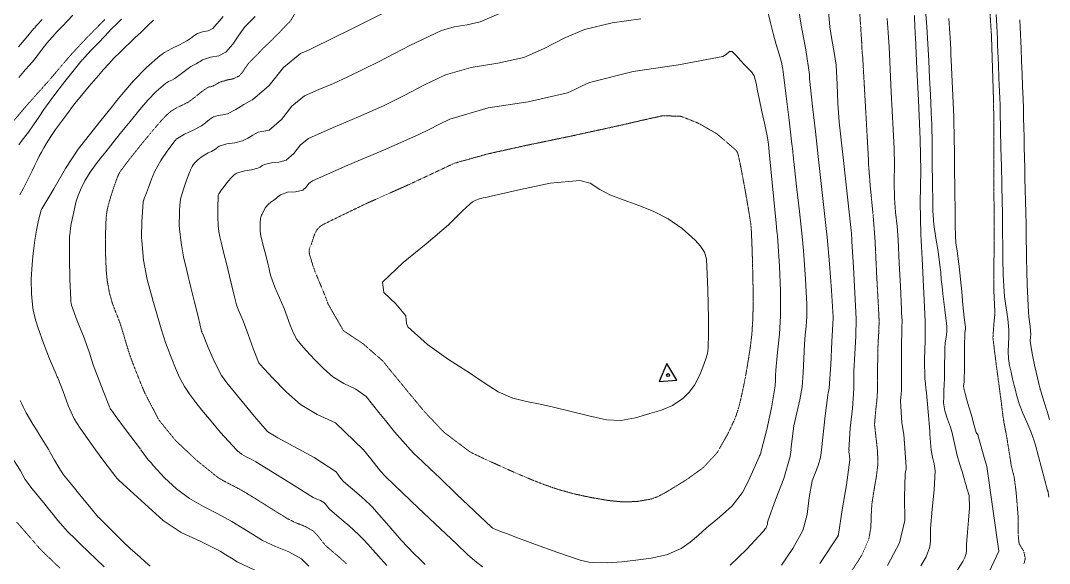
# Model space of a CAD drawing. Header units: inches. Extents: x 2775 to 10242, y 1417 to 8468.
# Drawn here: x 7063 to 10242, y 3798 to 5477 of the extents above; entities that cross this region are included whole.
import ezdxf

# ---------------------------------------------------------------- set-up
doc = ezdxf.new("R2010")
doc.units = ezdxf.units.IN
doc.header["$LTSCALE"] = 0.5
doc.header["$MEASUREMENT"] = 0
doc.linetypes.add('HIDDEN', pattern=[0.375, 0.25, -0.125])
doc.layers.get('0').update_dxf_attribs({"linetype": 'CONTINUOUS'})
doc.layers.add('VX-CTRL', color=1, linetype='CONTINUOUS')
doc.layers.add('VX-TOPO-MAJR', color=1, linetype='HIDDEN', lineweight=20)
doc.layers.add('VX-TOPO-MINR', color=7, linetype='CONTINUOUS', lineweight=5)

# ---------------------------------------------------------------- blocks, each defined once
blk = doc.blocks.new('CP')
blk.add_lwpolyline([(-0.0791, -0.0503), (0.0709, -0.0503), (-0.0041, 0.0997)], close=True)
blk.add_circle((0, 0), 0.0125)

msp = doc.modelspace()

# ---------------------------------------------------------------- linework, layer by layer
at = {"layer": 'VX-TOPO-MAJR', "flags": 128}
for points in [[(9658, 5463.1), (9649.1, 5599.3), (9648.9, 5610.1), (9648.9, 5620.9), (9648.9, 5631.7), (9647.9, 5693.4), (9646.2, 5755.2), (9642.5, 5816.8), (9640.3, 5840.6), (9637.9, 5864.3), (9635.3, 5888.1), (9628.5, 5951.2), (9621.5, 6014.4), (9614.3, 6077.4), (9612.1, 6092.1), (9609.4, 6106.6), (9607, 6121.2), (9606.7, 6130.1), (9607, 6138.9), (9606.7, 6147.7), (9600, 6177.9), (9591.1, 6207.7), (9583.7, 6237.7), (9581.6, 6254.8), (9580.2, 6272), (9578.1, 6289), (9561.9, 6338.8), (9541, 6387.6), (9529.1, 6438), (9526.2, 6508.1), (9524.2, 6578.3), (9522, 6648.5), (9521.6, 6654.9), (9521.3, 6661.3), (9521, 6667.7), (9522, 6671.3), (9524.1, 6674.6), (9525.8, 6678.1), (9535.1, 6721.7), (9543, 6765.9), (9553.2, 6809.4), (9567.8, 6852), (9583.9, 6894.2), (9597.6, 6937), (9598.2, 6939.6), (9598.6, 6942.2), (9599.1, 6944.8), (9605.6, 6966), (9612.2, 6987.2), (9618.7, 7008.5), (9624.8, 7029.4), (9630.8, 7050.5), (9636.9, 7071.4), (9637.9, 7074.2), (9638.9, 7076.9), (9639.8, 7079.7), (9647.5, 7113.1), (9654.2, 7146.8), (9661.6, 7180.2), (9668.2, 7206.7), (9674.9, 7233.2), (9681.5, 7259.6), (9683.9, 7269), (9686.3, 7278.4), (9688.7, 7287.8), (9694.1, 7304.8), (9700.6, 7321.5), (9707, 7338.1), (9713.5, 7358.5), (9719.5, 7379), (9731.5, 7406.5)], [(10045.5, 6764.6), (10042.5, 6748.2), (10035.7, 6712.1), (10028.7, 6676), (10028.1, 6672.5), (10027.4, 6669), (10026.7, 6665.4), (10021.1, 6637.4), (10015.7, 6609.4), (10010.8, 6581.3), (10010, 6575.8), (10009.2, 6570.3), (10008.4, 6564.8), (10004.3, 6538.2), (10000.3, 6511.7), (9996.4, 6485.1), (9994.3, 6465.5), (9992.9, 6445.8), (9991.4, 6426.2), (9990.8, 6420.9), (9990.2, 6415.6), (9989.6, 6410.4), (9989.3, 6407.5), (9989, 6404.7), (9988.8, 6401.8), (9987.6, 6385), (9986.7, 6368.2), (9985.7, 6351.3), (9984.4, 6339.5), (9982.9, 6327.7), (9981.8, 6315.9), (9981.8, 6307.8), (9982, 6299.8), (9982.1, 6291.7), (9981.2, 6262.1), (9980, 6232.5), (9979.6, 6202.9), (9982.6, 6135.6), (9988.8, 6068.5), (9997.2, 6001.6), (9998.8, 5990.5), (10000.4, 5979.5), (10002, 5968.4), (10012.3, 5893.5), (10022.4, 5818.6), (10031.8, 5743.6), (10032.1, 5741), (10032.4, 5738.3), (10032.8, 5735.7), (10032.9, 5734.5), (10033, 5733.3), (10033.2, 5732.1), (10042.2, 5654.3), (10050.7, 5576.4), (10058.1, 5498.4), (10062.5, 5431.6), (10068.2, 5252.6)], [(8579.6, 5840.6), (8531.2, 5808.2), (8429.6, 5778), (8335.3, 5737.2), (8305.4, 5713.7), (8276.2, 5688.6), (8246.2, 5665.3), (8136.3, 5611.4), (8019.2, 5567.7), (7915, 5504.1), (7907.7, 5494.9), (7901.9, 5484.5), (7895.3, 5474.8), (7852.9, 5431), (7809.2, 5388), (7766.8, 5344.4), (7757.4, 5331.5), (7748.8, 5317.8), (7738.1, 5305.9), (7719.6, 5297.2), (7699.1, 5293), (7679.5, 5287.2), (7671.2, 5282.8), (7663.1, 5277.9), (7654.9, 5273.6), (7650.5, 5272.5), (7646, 5271.9), (7641.7, 5270.6), (7620.7, 5256.3), (7601, 5240), (7580.7, 5225), (7562.8, 5215.8), (7544.4, 5207.4), (7527.3, 5196.8), (7512.9, 5184.1), (7499.6, 5170.3), (7487, 5155.9), (7450.2, 5112.1), (7414.4, 5067.8), (7379.4, 5022.6), (7374.6, 5016.2), (7370.1, 5009.6), (7366.2, 5002.6), (7362.3, 4993.8), (7358.9, 4984.9), (7355.7, 4975.9), (7348, 4953.4), (7340.8, 4930.9), (7334.1, 4908), (7331.3, 4896.6), (7329.1, 4885.1), (7327.7, 4873.4), (7326.4, 4854), (7325.7, 4834.7), (7325.3, 4815.3), (7325.2, 4778.5), (7325.7, 4741.8), (7327.3, 4705.2), (7330.5, 4672.2), (7336.4, 4639.3), (7345.1, 4606.9), (7354, 4582.4), (7363.6, 4558.5), (7372.5, 4534.3), (7381.4, 4504.8), (7389.9, 4475.2), (7399.3, 4445.7), (7410.7, 4414.5), (7422.8, 4383.5), (7435.3, 4352.5), (7440.9, 4338.8), (7446.8, 4325.2), (7489.7, 4242.5), (7540.9, 4179.4), (7605.2, 4118.5), (7673.9, 4063.1)], [(8921, 5154.3), (8773.6, 5122.2), (8728, 5112.5)], [(8728, 5112.5), (8618.8, 5089.9), (8509.9, 5065.7), (8402.2, 5035.9), (8400.4, 5035.1), (8398.6, 5034), (8396.8, 5033), (8264.7, 4971), (8131, 4911.5), (7998.6, 4847.3), (7988.4, 4840.6), (7979.8, 4831.9), (7973.4, 4821.5), (7968.6, 4809.1), (7964.6, 4796.6), (7960.4, 4784.3), (7958.7, 4780.4), (7956.9, 4776.6), (7955.3, 4772.6), (7954.3, 4765.8), (7954.8, 4758.9), (7956.3, 4752.2), (7961.3, 4734.6), (7966.7, 4717.2), (7973, 4700), (7983.4, 4674.6), (7993.9, 4649.3), (8004.4, 4623.9), (8007.3, 4615.9), (8010.1, 4607.9), (8013.2, 4600), (8060.2, 4518.4), (8121.6, 4477.3), (8182.7, 4423.8)]]:
    msp.add_lwpolyline(points, dxfattribs=at)
at = {"layer": 'VX-TOPO-MAJR'}
for points in [[(7323, 5480.5), (7310.7, 5468.2), (7280.6, 5437.7), (7250.8, 5406.7), (7221.7, 5375.2), (7196.5, 5346.3), (7171.8, 5317), (7147, 5287.9), (7124.6, 5262.7), (7102.1, 5237.7), (7079.7, 5212.6), (7040.5, 5166)], [(9710.1, 4149.9), (9701.2, 4228.4), (9704.2, 4264.2), (9708.2, 4300.1), (9710.6, 4336), (9710.9, 4377.3), (9710.9, 4418.5), (9711.3, 4459.8), (9712.9, 4490.7), (9714.9, 4521.6), (9715.2, 4552.6), (9713, 4598.1), (9710.4, 4643.6), (9707.9, 4689.1), (9706.1, 4726.6), (9704.4, 4764), (9702.6, 4801.5), (9696.4, 4880.9), (9688.4, 4960.2), (9682.2, 5039.6), (9682.1, 5044.4), (9682.2, 5049.1), (9682.1, 5053.9), (9678.7, 5115.8), (9675.2, 5177.6), (9671.7, 5239.5), (9669.3, 5282.2), (9666.9, 5325), (9664.4, 5367.7), (9664.1, 5370.4), (9663.5, 5373), (9663.1, 5375.6), (9662.4, 5389.1), (9661.9, 5402.6), (9661.2, 5416.1), (9658, 5463.1)], [(10068.2, 5252.6), (10069, 5219.4), (10069.6, 5180.2), (10069.8, 5112), (10069.6, 5043.8), (10069.7, 4975.6), (10070.1, 4937.5), (10070.6, 4899.4), (10070.8, 4861.3), (10070.6, 4788.4), (10070.2, 4715.5), (10069.8, 4642.6), (10071.5, 4607.5), (10073.2, 4572.3), (10069.7, 4536.9), (10069.6, 4536.8)], [(9271.6, 5077.7), (9213.2, 5127.8), (9159, 5158.8), (9103.9, 5181), (9047.8, 5183.1), (8986.8, 5169.7), (8925.9, 5155.4), (8921, 5154.3)], [(9247, 4197.5), (9255.4, 4215.2), (9261.8, 4228.6), (9268, 4242.2), (9273.5, 4256.1), (9279.5, 4274.4), (9284.6, 4293), (9289.1, 4311.7), (9296.1, 4343.9), (9302.5, 4376.2), (9308.2, 4408.7), (9316, 4457.9), (9322.2, 4507.3), (9325.4, 4556.9), (9326.2, 4607.2), (9325.8, 4657.5), (9324.7, 4707.8), (9323.7, 4746.8), (9322.4, 4785.9), (9320.7, 4824.9), (9320, 4834.9), (9319.1, 4844.9), (9317.9, 4854.8), (9310.8, 4899), (9303.1, 4943), (9295.1, 4987), (9290.4, 5012.3), (9285.4, 5037.6), (9279.9, 5062.8), (9278.2, 5067.5)], [(9276.3, 5071.2), (9275.3, 5073), (9271.8, 5077.7), (9271.6, 5077.7)], [(9278.2, 5067.5), (9278, 5068.1), (9276.4, 5071.1)], [(10069.7, 4536.9), (10067.1, 4496.8), (10071.9, 4455.9), (10077.1, 4415.1), (10082.4, 4375.4), (10087.7, 4335.7), (10093, 4296), (10094.8, 4281), (10096.6, 4266.1), (10098.5, 4251.1), (10102.3, 4228.3), (10106.6, 4205.6), (10110.8, 4182.9), (10115.2, 4155.6), (10119.4, 4128.4), (10123.8, 4101.1), (10126.7, 4088.5), (10130.2, 4075.9), (10133, 4063.2), (10138.1, 4024.3), (10141.6, 3985.2), (10144.7, 3946.1), (10145.3, 3917.4), (10144.9, 3888.7), (10147.9, 3860.2), (10148.3, 3859), (10148.9, 3857.9), (10149.6, 3856.8), (10151.9, 3852.9), (10154.2, 3849), (10156.6, 3845.2), (10158.2, 3842.9), (10159.9, 3840.6), (10161.3, 3838.2), (10162.2, 3835.3), (10162.9, 3832.5), (10163.6, 3829.6), (10164.7, 3825.1), (10165.8, 3820.6), (10166.7, 3816.1), (10166.8, 3812.9), (10166.2, 3809.6), (10165.2, 3806.4), (10162.7, 3798)], [(8182.7, 4423.8), (8186.3, 4419.5), (8195.6, 4407.5), (8205.1, 4395.7), (8257.1, 4332.4), (8309.3, 4269.3), (8365.5, 4209.9), (8367.4, 4208.1), (8369.4, 4206.3), (8371.3, 4204.4), (8375.2, 4200.8), (8442.8, 4149.9)], [(9221.7, 4152.9), (9247, 4197.5)], [(8442.8, 4149.9), (8452, 4143.1), (8492.4, 4123.3)], [(8587.9, 4080.3), (8609.9, 4070.9), (8645.5, 4055.8), (8681.4, 4041.9), (8718, 4029.1), (8771.2, 4014), (8824.9, 4002.4), (8879.2, 3993.1), (8922.2, 3988.8), (8965.5, 3989.8), (9007.7, 3996.8), (9027.6, 4003.6), (9046.6, 4012.8), (9065.3, 4023.7), (9120.4, 4057.5), (9171.7, 4094.5), (9215, 4141), (9219.1, 4148.2)], [(9576.6, 3694.4), (9577.3, 3695.4), (9603.3, 3735.4), (9633.6, 3779.7), (9662.2, 3824.8), (9683.7, 3873.9), (9689.9, 3909.4), (9690.9, 3945.5), (9692.9, 3981.3), (9699.4, 4023.4), (9706.6, 4065.5), (9711.9, 4107.8), (9710.3, 4148), (9710.1, 4149.9)], [(8492.4, 4123.3), (8587.9, 4080.3)], [(7673.9, 4063.1), (7693.9, 4051.6), (7723.5, 4036.6), (7752.5, 4020.9), (7798.1, 3992.8), (7843.3, 3964.2), (7888.7, 3936), (7914.1, 3923.9), (7940.5, 3913.6), (7965.1, 3900), (7980, 3885.3), (7992.7, 3868.5), (8006.4, 3852.8), (8027.7, 3834.2), (8049.5, 3815.9), (8070.2, 3796.6)], [(7673.9, 4063.1), (7693.9, 4051.6), (7723.5, 4036.6), (7752.5, 4020.9), (7798.1, 3992.8), (7843.3, 3964.2), (7888.7, 3936), (7914.1, 3923.9), (7940.5, 3913.6), (7965.1, 3900), (7980, 3885.3), (7992.7, 3868.5), (8006.4, 3852.8), (8027.7, 3834.2), (8049.5, 3815.9), (8070.2, 3796.6)], [(7184.8, 3783.5), (7168.8, 3798.8), (7152.8, 3814.1), (7136.7, 3829.8), (7120.8, 3845.7), (7051.4, 3925.7)]]:
    msp.add_lwpolyline(points, dxfattribs=at)
at = {"layer": 'VX-TOPO-MINR', "ltscale": 50}
for points in [[(9537.2, 4149.9), (9548.7, 4254.8), (9556.5, 4319.1), (9558.2, 4326.6), (9560, 4334), (9561.3, 4341.6), (9566.1, 4413.1), (9569.2, 4484.7), (9573, 4556.3), (9573.1, 4556.8), (9573.1, 4557.3), (9573.1, 4557.8), (9573.1, 4558.5), (9573.1, 4559.2), (9573.1, 4559.9), (9567.9, 4642.4), (9562.3, 4724.7), (9554.7, 4807), (9550.6, 4843.7), (9546.4, 4880.5), (9542.3, 4917.2), (9537.3, 4963.6), (9532.3, 5010), (9527.3, 5056.4), (9518.7, 5133.9), (9509.9, 5211.4), (9501.2, 5288.9), (9500.7, 5296.1), (9500.4, 5303.2), (9500, 5310.3), (9489.1, 5387.1), (9474.6, 5463.5), (9462.2, 5540.1)], [(8211.5, 5514.2), (8088.1, 5452.9), (7964.7, 5391.7), (7952.3, 5386.1), (7939.7, 5380.8), (7927.2, 5375.3), (7874.8, 5332), (7830.9, 5276.1), (7779.2, 5231.9), (7778.8, 5231.8), (7778.3, 5231.7), (7777.9, 5231.6), (7752.4, 5218.1), (7727.4, 5202.6), (7701.7, 5189.3), (7687.7, 5185.9), (7673, 5184), (7659.2, 5179.7), (7646.2, 5170.9), (7634.1, 5160.8), (7621.5, 5151.5), (7595.6, 5138.3), (7568.8, 5126), (7543.9, 5110.6), (7543.5, 5110.3), (7543.2, 5109.9), (7542.9, 5109.6), (7542.1, 5108.6), (7541.3, 5107.6), (7540.4, 5106.5), (7517.7, 5076), (7496.4, 5044.5), (7477.9, 5011.3), (7467.1, 4986.6), (7457.6, 4961.5), (7448.4, 4936.2), (7445.8, 4929.7), (7443.4, 4923.1), (7441.8, 4916.4), (7440, 4901.2), (7439.1, 4885.9), (7438.5, 4870.6), (7437.8, 4855.1), (7437.2, 4839.5), (7436.6, 4823.9), (7436.5, 4814.8), (7436.7, 4805.8), (7437.1, 4796.7), (7443, 4736.1), (7453.9, 4676), (7469.8, 4616.6), (7469.9, 4616.3), (7470, 4616), (7470.2, 4615.6), (7483.9, 4570.1), (7497.1, 4524.2), (7511.5, 4478.8), (7517.3, 4462.8), (7523.5, 4447.1), (7529.8, 4431.3), (7541.6, 4402.3), (7554.2, 4373.7), (7568.8, 4346), (7585.6, 4320.6), (7604.1, 4296.5), (7623.2, 4272.8), (7651.3, 4238), (7679.9, 4203.7), (7729.4, 4149.9)], [(8585.9, 5517.5), (8482.9, 5473)], [(9443.1, 4150.6), (9452.1, 4224.2), (9461, 4264.3), (9470.9, 4304.2), (9477.6, 4344.7), (9480.6, 4388.4), (9482.4, 4432.3), (9484.8, 4476.1), (9487.3, 4504.3), (9490.1, 4532.5), (9491.9, 4560.8), (9492, 4599.8), (9490.2, 4638.6), (9487.8, 4677.4), (9485, 4721.6), (9482, 4765.7), (9478, 4809.8), (9469.3, 4887.2), (9460.5, 4964.5), (9451.9, 5041.8), (9451.3, 5047.7), (9450.6, 5053.5), (9450, 5059.3), (9448.7, 5071.2), (9447.4, 5083.1), (9446, 5094.9), (9437.2, 5169.5), (9428, 5243.9), (9418.6, 5318.4), (9417.5, 5327), (9416.1, 5335.6), (9414.3, 5344.1), (9406.3, 5373.8), (9397.8, 5403.3), (9389.4, 5432.8), (9379.6, 5470.5), (9370.1, 5508.3)], [(9622.3, 4148.5), (9626.2, 4216.7), (9633, 4277.7), (9637.1, 4338.8), (9637.3, 4356.7), (9637.3, 4374.7), (9637.4, 4392.6), (9640.2, 4446.8), (9643.7, 4501), (9644.3, 4555.2), (9640.4, 4635), (9635.8, 4714.7), (9631.5, 4794.4), (9631.3, 4797.7), (9631.2, 4800.9), (9631, 4804.1), (9630.5, 4812.1), (9629.8, 4820), (9629, 4827.8), (9620.9, 4903.1), (9612.7, 4978.3), (9604.5, 5053.6), (9600.4, 5090.2), (9596.3, 5126.9), (9592.2, 5163.5), (9587.9, 5222), (9585.7, 5280.6), (9582.2, 5339), (9576.6, 5378.8), (9569.1, 5418.2), (9562.7, 5457.8), (9559.5, 5504.9)], [(7689, 5489.8), (7656.7, 5452.2), (7642, 5445.3), (7625.2, 5442.4), (7609.6, 5437.2), (7598.5, 5429.8), (7587.5, 5422), (7576.3, 5414.8), (7553.3, 5402.5), (7530, 5390.7), (7507.3, 5378), (7504.4, 5376), (7501.7, 5373.9), (7499, 5371.8), (7497.3, 5371), (7495.6, 5370.2), (7494, 5369.2), (7451.4, 5331.8), (7411.9, 5291.3), (7375.1, 5248.4), (7365.4, 5236.6), (7355.8, 5224.7), (7346.3, 5212.8), (7310.8, 5168.5), (7275.6, 5124.2), (7240.9, 5079.3), (7201.2, 5019.5), (7165.6, 4957), (7128.8, 4895.3), (7128.3, 4894.6), (7127.8, 4893.9), (7127.3, 4893.2), (7126.9, 4892.4), (7126.4, 4891.6), (7126.1, 4890.8), (7117.6, 4860.3), (7111.5, 4829.4), (7106.7, 4798.3), (7103.2, 4773.2), (7100.3, 4748.1), (7098, 4722.8), (7095.5, 4677.7), (7096, 4632.5), (7100.6, 4587.9), (7104.6, 4568.2), (7110, 4548.7), (7116.3, 4529.4), (7133.8, 4480.1), (7152.2, 4431.5), (7172.4, 4383.6), (7174.2, 4379.8), (7176.2, 4376), (7178.1, 4372.3), (7194.8, 4330.1), (7209.8, 4287.1), (7228.6, 4245.8), (7237.5, 4231.1), (7247.2, 4216.8), (7257.1, 4202.7), (7261, 4197.2)], [(7689, 5489.8), (7656.7, 5452.2), (7642, 5445.3), (7625.2, 5442.4), (7609.6, 5437.2), (7598.5, 5429.8), (7587.5, 5422), (7576.3, 5414.8), (7553.3, 5402.5), (7530, 5390.7), (7507.3, 5378), (7504.4, 5376), (7501.7, 5373.9), (7499, 5371.8), (7497.3, 5371), (7495.6, 5370.2), (7494, 5369.2), (7451.4, 5331.8), (7411.9, 5291.3), (7375.1, 5248.4), (7365.4, 5236.6), (7355.8, 5224.7), (7346.3, 5212.8), (7310.8, 5168.5), (7275.6, 5124.2), (7240.9, 5079.3), (7201.2, 5019.5), (7165.6, 4957), (7128.8, 4895.3), (7128.3, 4894.6), (7127.8, 4893.9), (7127.3, 4893.2), (7126.9, 4892.4), (7126.4, 4891.6), (7126.1, 4890.8), (7117.6, 4860.3), (7111.5, 4829.4), (7106.7, 4798.3), (7103.2, 4773.2), (7100.3, 4748.1), (7098, 4722.8), (7095.5, 4677.7), (7096, 4632.5), (7100.6, 4587.9), (7104.6, 4568.2), (7110, 4548.7), (7116.3, 4529.4), (7133.8, 4480.1), (7152.2, 4431.5), (7172.4, 4383.6), (7174.2, 4379.8), (7176.2, 4376), (7178.1, 4372.3), (7194.8, 4330.1), (7209.8, 4287.1), (7228.6, 4245.8), (7237.5, 4231.1), (7247.2, 4216.8), (7257.1, 4202.7), (7294.2, 4150.2)], [(7787.5, 5490), (7756, 5457.7), (7736.6, 5431.6), (7718.8, 5403.9), (7697.4, 5379), (7674.9, 5368.5), (7649.2, 5364.1), (7625.2, 5356.1), (7621.3, 5353.4), (7617.4, 5350.7), (7613.4, 5348.1), (7605.2, 5343.7), (7596.9, 5339.5), (7588.8, 5335), (7572.1, 5323.3), (7556.2, 5310.5), (7539.8, 5298.4), (7530.1, 5293.2), (7520, 5288.7), (7510.6, 5283), (7482.1, 5258), (7455.7, 5230.8), (7431, 5202.1), (7400.8, 5164.9), (7370.6, 5127.6), (7340.6, 5090.2), (7325.7, 5071.5), (7310.8, 5052.6), (7296, 5033.7), (7277.8, 5008.5), (7261.6, 4981.9), (7247.4, 4953.9), (7240.4, 4936.3), (7234.9, 4918.3), (7230.3, 4900), (7223.7, 4871.6), (7218.1, 4843.1), (7214.4, 4814.4), (7214.2, 4811.8), (7214.1, 4809.2), (7214.1, 4806.6), (7213.7, 4742.2), (7214.7, 4677.9), (7217.5, 4613.7), (7218, 4608.2), (7219, 4602.7), (7220.5, 4597.2), (7238, 4548.5), (7257.2, 4501), (7274.9, 4452.9), (7278.9, 4439.5), (7282.7, 4426), (7287, 4412.7), (7302.3, 4372.6), (7317.8, 4332.6), (7333.5, 4292.7), (7335.3, 4287.9), (7337.2, 4283.1), (7339.2, 4278.4), (7339.9, 4277), (7340.8, 4275.7), (7341.7, 4274.5), (7346.3, 4268.3), (7350.8, 4262.1), (7355.3, 4255.9), (7387.1, 4212.9), (7398.3, 4197.8)], [(7787.5, 5490), (7756, 5457.7), (7736.6, 5431.6), (7718.8, 5403.9), (7697.4, 5379), (7674.9, 5368.5), (7649.2, 5364.1), (7625.2, 5356.1), (7621.3, 5353.4), (7617.4, 5350.7), (7613.4, 5348.1), (7605.2, 5343.7), (7596.9, 5339.5), (7588.8, 5335), (7572.1, 5323.3), (7556.2, 5310.5), (7539.8, 5298.4), (7530.1, 5293.2), (7520, 5288.7), (7510.6, 5283), (7482.1, 5258), (7455.7, 5230.8), (7431, 5202.1), (7400.8, 5164.9), (7370.6, 5127.6), (7340.6, 5090.2), (7325.7, 5071.5), (7310.8, 5052.6), (7296, 5033.7), (7277.8, 5008.5), (7261.6, 4981.9), (7247.4, 4953.9), (7240.4, 4936.3), (7234.9, 4918.3), (7230.3, 4900), (7223.7, 4871.6), (7218.1, 4843.1), (7214.4, 4814.4), (7214.2, 4811.8), (7214.1, 4809.2), (7214.1, 4806.6), (7213.7, 4742.2), (7214.7, 4677.9), (7217.5, 4613.7), (7218, 4608.2), (7219, 4602.7), (7220.5, 4597.2), (7238, 4548.5), (7257.2, 4501), (7274.9, 4452.9), (7278.9, 4439.5), (7282.7, 4426), (7287, 4412.7), (7302.3, 4372.6), (7317.8, 4332.6), (7333.5, 4292.7), (7335.3, 4287.9), (7337.2, 4283.1), (7339.2, 4278.4), (7339.9, 4277), (7340.8, 4275.7), (7341.7, 4274.5), (7346.3, 4268.3), (7350.8, 4262.1), (7355.3, 4255.9), (7387.1, 4212.9), (7432.8, 4151.4)], [(8482.9, 5473), (8443, 5463.9), (8402.1, 5457.5), (8362.8, 5446.1), (8265.9, 5399.8), (8170.2, 5350.6), (8074.2, 5302.8), (8029.5, 5282.9), (7984.3, 5263.9), (7939.6, 5244.1), (7901.2, 5212.3), (7869, 5171.3), (7831, 5138.8), (7820, 5135.8), (7808.2, 5134.6), (7797.1, 5132), (7780.8, 5123.3), (7765, 5113.5), (7748.6, 5105), (7724.8, 5099.3), (7700, 5096.1), (7676.7, 5088.8), (7671.8, 5085.4), (7667.2, 5081.6), (7662.4, 5078.1), (7652.4, 5072.7), (7642.2, 5067.7), (7632.2, 5062.2), (7621, 5054.7), (7610.5, 5046.3), (7600.7, 5036.8), (7596.4, 5031.5), (7592.7, 5025.9), (7589.7, 5019.9), (7587.9, 5015.7), (7586.2, 5011.5), (7584.6, 5007.2), (7574.5, 4980.2), (7565, 4953.2), (7557.3, 4925.4), (7554.5, 4906.5), (7553.6, 4887.5), (7553.3, 4868.5), (7553, 4856.6), (7552.9, 4844.8), (7553.6, 4833), (7558.8, 4789.7), (7566.4, 4746.6), (7576, 4703.9), (7580.4, 4686.3), (7584.7, 4668.8), (7589.1, 4651.3), (7600.1, 4606.5), (7611.1, 4561.7), (7622.2, 4516.9), (7622.6, 4515.2), (7623.1, 4513.5), (7623.7, 4511.8), (7623.9, 4511.2), (7624.1, 4510.7), (7624.4, 4510.1), (7642.3, 4465.8), (7661.5, 4422.2), (7683.8, 4379.8), (7691.7, 4368), (7700.3, 4356.7), (7709.2, 4345.7), (7747.2, 4299.1), (7785.7, 4253), (7824.8, 4207.3), (7825.5, 4206.6), (7826.4, 4206), (7826.9, 4205.3), (7857.3, 4187.4)], [(8979.3, 5482.1), (8890.7, 5470.1), (8804.8, 5450.1), (8742.1, 5422.5), (8680.6, 5390.7), (8617.7, 5363.5)], [(9791.6, 4197.2), (9786, 4232.9), (9781.3, 4301.1), (9782.1, 4311.8), (9783.3, 4322.6), (9784.1, 4333.3), (9784.6, 4397.8), (9784.6, 4462.4), (9785.2, 4526.9), (9785.6, 4534.6), (9786.1, 4542.3), (9786.2, 4549.9), (9785.6, 4561.2), (9785, 4572.5), (9784.4, 4583.8), (9781, 4655.5), (9777.7, 4727.2), (9774.2, 4798.8), (9770.9, 4841.9), (9766.5, 4885), (9763.1, 4928.1), (9762.3, 4979.3), (9763.1, 5030.6), (9762.3, 5081.9), (9759.1, 5140), (9755.7, 5198.2), (9752.6, 5256.3), (9750.4, 5303), (9748.3, 5349.6), (9746.1, 5396.3), (9743.4, 5439.8), (9740, 5483.3)], [(9791.6, 4197.2), (9786, 4232.9), (9781.3, 4301.1), (9782.1, 4311.8), (9783.3, 4322.6), (9784.1, 4333.3), (9784.6, 4397.8), (9784.6, 4462.4), (9785.2, 4526.9), (9785.6, 4534.6), (9786.1, 4542.3), (9786.2, 4549.9), (9785.6, 4561.2), (9785, 4572.5), (9784.4, 4583.8), (9781, 4655.5), (9777.7, 4727.2), (9774.2, 4798.8), (9770.9, 4841.9), (9766.5, 4885), (9763.1, 4928.1), (9762.3, 4979.3), (9763.1, 5030.6), (9762.3, 5081.9), (9759.1, 5140), (9755.7, 5198.2), (9752.6, 5256.3), (9750.4, 5303), (9748.3, 5349.6), (9746.1, 5396.3), (9743.4, 5439.8), (9740, 5483.3)], [(9872.5, 4197.5), (9871.6, 4207.6), (9867, 4266.9), (9861.9, 4326.2), (9860.2, 4340.7), (9858.3, 4355.3), (9856.9, 4369.8), (9855.9, 4428.9), (9857.9, 4488.1), (9857.9, 4547.3), (9854.7, 4612.1), (9851.5, 4677), (9848.4, 4741.9), (9847.5, 4760), (9846.7, 4778.1), (9845.8, 4796.2), (9845.3, 4803), (9844.6, 4809.8), (9844.1, 4816.5), (9842.6, 4914.3), (9844, 5012.2), (9842.6, 5109.9), (9842.1, 5118), (9841.7, 5126.1), (9841.2, 5134.2), (9836.7, 5231.1), (9832.4, 5327.9), (9827.8, 5424.8), (9827.2, 5434.7), (9826.4, 5444.6), (9825.9, 5454.5), (9825.2, 5493.1)], [(9872.4, 4197.9), (9871.6, 4207.6), (9867, 4266.9), (9861.9, 4326.2), (9860.2, 4340.7), (9858.3, 4355.3), (9856.9, 4369.8), (9855.9, 4428.9), (9857.9, 4488.1), (9857.9, 4547.3), (9854.7, 4612.1), (9851.5, 4677), (9848.4, 4741.9), (9847.5, 4760), (9846.7, 4778.1), (9845.8, 4796.2), (9845.3, 4803), (9844.6, 4809.8), (9844.1, 4816.5), (9842.6, 4914.3), (9844, 5012.2), (9842.6, 5109.9), (9842.1, 5118), (9841.7, 5126.1), (9841.2, 5134.2), (9836.7, 5231.1), (9832.4, 5327.9), (9827.8, 5424.8), (9827.2, 5434.7), (9826.4, 5444.6), (9825.9, 5454.5), (9825.2, 5493.1)], [(9352.2, 4150), (9368, 4212.4), (9383.3, 4279.6), (9393.9, 4347.8), (9395.1, 4363.8), (9395.7, 4379.9), (9396.5, 4395.9), (9401.6, 4451.8), (9407.1, 4507.7), (9410.7, 4563.8), (9410.8, 4641), (9407.4, 4718), (9402.5, 4794.9), (9402.1, 4800.8), (9401.7, 4806.7), (9401.2, 4812.7), (9399.8, 4825.4), (9398.3, 4838.1), (9396.9, 4850.8), (9389.7, 4924.1), (9382.9, 4997.3), (9375.9, 5070.6), (9374.4, 5085.7), (9372.8, 5100.9), (9370.4, 5115.9), (9362.1, 5156.2), (9353.3, 5196.4), (9344.4, 5236.6), (9340.1, 5260), (9335.7, 5283.4), (9328.9, 5306.3), (9321.3, 5318.4), (9310.9, 5328.6), (9300.4, 5338.8), (9287.5, 5353.3), (9274.7, 5367.7), (9261.2, 5381.5), (9252.8, 5381.3), (9243.2, 5372.6), (9233, 5365.8), (9095.2, 5340.2), (8955.7, 5319.2), (8820.4, 5285.4), (8797.6, 5275.4), (8775.3, 5263.8), (8752.5, 5254), (8631.5, 5226.4), (8507.6, 5207.1), (8388.8, 5172.5)], [(8617.7, 5363.5), (8537.2, 5345.1), (8454.8, 5332.3), (8375.8, 5309.3), (8311.2, 5278.5), (8247.6, 5245.7), (8183.6, 5213.9), (8106.7, 5179.7), (8028.9, 5147), (7952, 5112.9), (7927.5, 5092.6), (7907, 5066.5), (7882.8, 5045.8), (7861.1, 5039.8), (7838.1, 5037.4), (7816.3, 5032.3), (7809.3, 5028.6), (7802.5, 5024.3), (7795.5, 5020.7), (7776, 5015.8), (7755.8, 5012.7), (7736.1, 5007.4), (7729.3, 5004.1), (7722.9, 5000.2), (7717.2, 4995.3), (7711.3, 4988.8), (7705.8, 4982.2), (7700.4, 4975.4), (7691.7, 4964.5), (7683.3, 4953.5), (7675.4, 4941.9), (7674.2, 4939.5), (7673.4, 4936.9), (7672.9, 4934.3), (7672.8, 4933.1), (7672.7, 4931.9), (7672.7, 4930.7), (7671.9, 4901.1), (7671.7, 4871.6), (7673.3, 4842.3), (7675.3, 4825.4), (7678.2, 4808.7), (7682, 4792.1), (7690.7, 4756.9), (7699.5, 4721.6), (7708.3, 4686.4), (7715.5, 4657), (7722.6, 4627.5), (7730, 4598.1), (7735.7, 4581.4), (7743, 4565.3), (7750.2, 4549.1), (7766, 4506.3), (7781.1, 4463.2), (7797.9, 4420.6), (7799.1, 4418.5), (7800.7, 4416.6), (7802.3, 4414.7), (7842.2, 4371.1), (7883.7, 4329.6), (7927.1, 4290.2), (7979.2, 4258.8), (8035.5, 4233.3), (8122.2, 4149.9)], [(8388.8, 5172.5), (8356.6, 5157.1), (8324.9, 5140.8), (8293, 5125), (8183.9, 5076.5), (8073.6, 5030.1), (7964.4, 4981.7), (7953.7, 4973.1), (7944.7, 4962), (7934.6, 4952.7), (7912.1, 4947.2), (7887.6, 4946.2), (7866.1, 4938.8), (7861.9, 4935.4), (7857.7, 4931.9), (7853.5, 4928.5), (7844.8, 4921.9), (7836, 4915.4), (7827.4, 4908.5), (7819.8, 4899.6), (7814.1, 4889.4), (7808.9, 4878.7), (7807.5, 4875.7), (7806.2, 4872.6), (7805.1, 4869.4), (7804.1, 4865.1), (7803.5, 4860.7), (7803.1, 4856.3), (7802.6, 4841.1), (7802.9, 4826), (7805.2, 4811.1), (7812.6, 4781.2), (7820, 4751.4), (7827.5, 4721.5), (7830.3, 4709.8), (7833.2, 4698.2), (7836.1, 4686.5), (7847.8, 4652.5), (7862.7, 4619.5), (7877.3, 4586.5), (7886.6, 4561.1), (7895.6, 4535.6), (7905.6, 4510.3), (7916.6, 4491.1), (7930.5, 4473.7), (7945.5, 4456.9), (7971.6, 4428.2), (7998.9, 4401), (8027.4, 4375.1), (8061.6, 4354.5), (8098.5, 4337.8), (8130.2, 4314.5), (8150.5, 4290), (8170.1, 4264.8), (8190.1, 4240), (8218.5, 4205.4), (8267.5, 4149.9)], [(9741.1, 3792.6), (9777.9, 3861.8), (9794.4, 3930.8), (9794.3, 4003.2), (9796.2, 4075.2), (9797.3, 4082.3), (9798.5, 4089.5), (9799.4, 4096.6), (9791.5, 4197.8)], [(9844.8, 3791.1), (9860.4, 3819.4), (9871.9, 3849.8), (9874.2, 3868.5), (9873.8, 3887.4), (9873.7, 3906.2), (9879.2, 3965.9), (9885.4, 4025.6), (9888.1, 4085.2), (9885.6, 4106.3), (9880.5, 4127.2), (9876.6, 4148.3), (9872.4, 4197.8)], [(7857.3, 4187.4), (7969.7, 4125.8), (8037.3, 4081.3), (8045.4, 4071.8), (8052.7, 4061.5), (8060.8, 4052), (8088.2, 4028), (8116.3, 4004.5), (8143, 3979.6), (8149.7, 3972.6), (8156.3, 3965.6), (8162.9, 3958.5), (8201, 3914.6), (8238.7, 3870.3), (8278.8, 3828.3), (8295.9, 3812), (8313.1, 3795.7)], [(7294.7, 4149.9), (7322.6, 4111), (7356.9, 4066.2), (7360, 4062.5), (7363.3, 4058.9), (7366.7, 4055.6), (7378.4, 4044.9), (7390, 4034.3), (7401.6, 4023.7), (7435.4, 3992.8), (7469.3, 3961.9), (7503.4, 3931.3), (7558.4, 3894.5), (7619.3, 3866.2), (7679.1, 3836.4), (7696.8, 3825.4), (7714.4, 3814.3), (7732.1, 3803.3), (7786.6, 3777.5)], [(7434, 4149.9), (7451.1, 4127), (7458.2, 4117.9), (7465.7, 4109.1), (7473.3, 4100.4), (7507.4, 4063.7), (7544, 4029.6), (7584.2, 3999.7), (7627.6, 3974.8), (7672.1, 3952.3), (7715.8, 3928.6), (7747.4, 3909.1), (7778.8, 3889.2), (7810.4, 3869.6), (7850.4, 3850.7), (7891.8, 3834.4), (7930.5, 3813), (7953.8, 3790)], [(7729.4, 4149.9), (7732.6, 4146.5), (7745.8, 4136.6), (7760.1, 4128.4), (7774.8, 4121), (7789.3, 4113.1), (7848.7, 4076.5), (7907.7, 4039.1), (7967, 4002.3), (7977.9, 3997.2), (7989.2, 3992.7), (7999.7, 3986.9), (8006.1, 3980.6), (8011.5, 3973.4), (8017.4, 3966.7), (8047.3, 3940.7), (8077.6, 3915.1), (8106.6, 3888.1), (8121.8, 3872.4), (8136.7, 3856.6), (8151.5, 3840.5), (8194.8, 3791.9)], [(8122.2, 4149.9), (8144.5, 4122.1), (8175, 4084.3), (8179.9, 4078.4), (8184.8, 4072.5), (8190.1, 4066.9), (8241.3, 4018.3), (8292.6, 3969.7), (8343.9, 3921.1), (8377.1, 3889.6), (8410.3, 3858.1), (8443.5, 3826.6), (8466.2, 3806.6), (8489.8, 3787.7)], [(8267.5, 4149.9), (8277.8, 4138.4), (8304.4, 4113.2), (8331, 4088), (8357.6, 4062.8), (8411, 4012.1), (8464.4, 3961.5), (8517.8, 3910.8), (8521.7, 3907.9), (8526.1, 3905.7), (8530.7, 3903.9), (8548.8, 3896.7), (8566.8, 3889.7), (8585, 3882.9), (8653.6, 3857.4), (8722.3, 3832.7), (8791.7, 3808.7), (8805.2, 3805.1), (8818.9, 3802.8), (8832.8, 3801.6), (8876.4, 3800.8), (8920, 3803.7), (8963.3, 3808.6), (9011.1, 3815.1), (9058.3, 3825.6), (9103.7, 3845), (9132, 3864.1), (9157.3, 3885.6), (9182.1, 3908.1), (9222.6, 3941.8), (9261.7, 3976.5), (9293, 4017.4), (9311.6, 4054), (9328.5, 4091), (9344.9, 4128.3), (9346.2, 4131.2), (9347.5, 4134), (9348.7, 4136.9), (9349.7, 4139.7), (9350.4, 4142.5), (9351.1, 4145.3), (9352.2, 4149.9)], [(9255.5, 3792.9), (9306.8, 3843.1), (9355.8, 3895.9), (9356.9, 3897.1), (9357.9, 3898.3), (9358.9, 3899.5), (9362.6, 3904.2), (9366, 3909), (9368.8, 3914.3), (9370.1, 3919), (9370.7, 3923.9), (9371.6, 3928.8), (9395.2, 3995.3), (9421.1, 4061.5), (9441, 4129.3), (9443.4, 4149.9)], [(9413.3, 3793.4), (9449.3, 3844.7), (9479.3, 3900.1), (9493.4, 3950.3), (9499.6, 4002.4), (9508.9, 4053.5), (9517.4, 4077.6), (9526.8, 4101.4), (9533.9, 4125.9), (9537.2, 4149.9)], [(9532.7, 3798.4), (9588.4, 3884), (9588.8, 3884.6), (9589.2, 3885.3), (9589.5, 3886), (9589.6, 3886.5), (9589.6, 3887), (9589.6, 3887.5), (9601.6, 3964.5), (9614.7, 4041.6), (9624.5, 4119.1), (9624, 4131.3), (9622.1, 4143.4), (9622.4, 4149.9)], [(9797.3, 4149.9), (9797.2, 4150.3)]]:
    msp.add_lwpolyline(points, dxfattribs=at)
at = {"layer": 'VX-TOPO-MINR'}
for points in [[(9942.2, 4197.8), (9935.9, 4219.9), (9926.6, 4244.8), (9918.5, 4269.9), (9914.8, 4295.5), (9914.9, 4314.1), (9915.7, 4332.7), (9916.7, 4351.4), (9917.4, 4370.1), (9917.7, 4393.5), (9917.9, 4416.9), (9918.2, 4440.4), (9918.6, 4463.8), (9919.9, 4480.9), (9922.2, 4498), (9924.2, 4515), (9924.5, 4532.1), (9922, 4557.3), (9918.6, 4582.3), (9914.9, 4607.4), (9911.9, 4632.6), (9909.7, 4654.6), (9907.6, 4676.5), (9905.6, 4698.5), (9903.4, 4720.5), (9897.7, 4762.6), (9890.8, 4804.7), (9884.7, 4846.8), (9881.7, 4889.1), (9881.6, 4895.6), (9881.5, 4902.1), (9881.5, 4908.6), (9881.4, 4915.2), (9880.6, 4975.5), (9879.7, 5035.8), (9878.9, 5096.2), (9878, 5156.5), (9878, 5157.7), (9878, 5158.8), (9878, 5160), (9877.9, 5161.1), (9877.6, 5169.7), (9877.2, 5178.3), (9876.7, 5186.9), (9876.3, 5195.5), (9873.8, 5247.8), (9871.2, 5300.2), (9868.6, 5352.5), (9865.8, 5404.9), (9862.4, 5457.6), (9858.3, 5510.2)], [(7056.6, 5396.5), (7080.4, 5424.3), (7104, 5452.2), (7106.5, 5455.2), (7108.8, 5458.3), (7111.3, 5461.4), (7113.8, 5464.4), (7129.1, 5480.9)], [(7374.8, 5481.2), (7352.4, 5459.6), (7350.3, 5457.6), (7348.2, 5455.5), (7346.2, 5453.4), (7344.1, 5451.3), (7323.1, 5429.4), (7302.2, 5407.4), (7281.3, 5385.3), (7260.4, 5363.3), (7258, 5360.7), (7255.6, 5358.1), (7253.2, 5355.6), (7250.9, 5353), (7250.5, 5352.5), (7250, 5352), (7249.6, 5351.5), (7249.3, 5351.1), (7224.2, 5320), (7199.5, 5288.7), (7175.2, 5257.2), (7151.3, 5225.3), (7134.9, 5202.1), (7118.9, 5178.6), (7103.1, 5155.1), (7086.7, 5131.9), (7079.4, 5122.1), (7072, 5112.5), (7064.5, 5102.9), (7057.1, 5093.1)], [(7057.5, 5301), (7067.8, 5313.3), (7078.3, 5325.6), (7088.8, 5337.8), (7099.3, 5350), (7114.5, 5369.1), (7129.2, 5388.5), (7144.2, 5407.7), (7160.1, 5426.1), (7176, 5443.1), (7191.9, 5460), (7207.9, 5476.9), (7223.8, 5493.8)], [(7473.2, 5478.1), (7454.3, 5459.9), (7435.2, 5441.8), (7416.2, 5423.7), (7397.2, 5405.6), (7390.2, 5398.9), (7383.2, 5392.2), (7376.2, 5385.4), (7369.2, 5378.7), (7352.1, 5361.6), (7335.5, 5343.9), (7319.4, 5325.9), (7303.4, 5307.7), (7288.8, 5291), (7274.5, 5274.2), (7260.3, 5257.2), (7246.3, 5240.1), (7234.8, 5225.7), (7223.5, 5211.3), (7212.4, 5196.8), (7201.3, 5182.1), (7185.8, 5161.2), (7170.7, 5140), (7156.1, 5118.4), (7142.1, 5096.4), (7134.6, 5083.6), (7127.4, 5070.7), (7120.5, 5057.6), (7113.7, 5044.5), (7105.8, 5028.4), (7098, 5012.2), (7090.2, 4996), (7082.2, 4980), (7071.3, 4959.2), (7060.1, 4938.6)], [(10020.3, 4196.1), (10015, 4203.9), (10011.1, 4217.8), (10007.3, 4231.8), (10003.6, 4245.8), (9999.8, 4259.7), (9993.9, 4279.8), (9987.8, 4299.9), (9982.1, 4320.1), (9977.2, 4340.3), (9976.6, 4346.8), (9977, 4353.3), (9977.7, 4359.8), (9978.2, 4366.3), (9978.7, 4401.7), (9979.1, 4437.1), (9979.6, 4472.5), (9980.2, 4507.9), (9980.6, 4513.1), (9981.3, 4518.2), (9981.9, 4523.4), (9982, 4528.6), (9981.2, 4536.2), (9980.2, 4543.8), (9979.1, 4551.4), (9978.2, 4559), (9974.4, 4598.4), (9970.7, 4637.9), (9967, 4677.4), (9963.2, 4716.8), (9960, 4740.8), (9956.1, 4764.7), (9952.6, 4788.7), (9951, 4812.7), (9950.5, 4843), (9950.2, 4873.2), (9950, 4903.5), (9949.7, 4933.7), (9949.2, 4970.3), (9948.8, 5006.8), (9948.3, 5043.4), (9947.9, 5080), (9947.5, 5104.9), (9947.2, 5129.8), (9946.7, 5154.7), (9946, 5179.6), (9944.3, 5223.3), (9942.2, 5267.1), (9939.9, 5310.8), (9937.9, 5354.5), (9937.2, 5371.8), (9936.6, 5389), (9936, 5406.3), (9935.2, 5423.6), (9934.3, 5438.6), (9933.3, 5453.6), (9932.2, 5468.6), (9931, 5483.6)], [(10077.1, 5495.8), (10079.1, 5460.6), (10080, 5440.8), (10080.8, 5421), (10081.5, 5401.3), (10082.3, 5381.5), (10084, 5340.2), (10085.7, 5298.9), (10087.3, 5257.6), (10089, 5216.3), (10089.2, 5211.1), (10089.3, 5206), (10089.4, 5200.8), (10089.5, 5195.6), (10090.7, 5139.4), (10091.9, 5083.2), (10093.1, 5027), (10094.3, 4970.8), (10094.6, 4959.6), (10094.9, 4948.3), (10095.2, 4937), (10095.4, 4925.8), (10096.3, 4875.6), (10096.9, 4825.4), (10097.5, 4775.2), (10098.1, 4724.9), (10098.5, 4707.9), (10099, 4690.9), (10099.7, 4673.8), (10100.5, 4656.8), (10103.3, 4622.7), (10107.9, 4588.8), (10112.7, 4554.8), (10116.4, 4520.8), (10116.7, 4498.6), (10115.1, 4476.4), (10113.9, 4454.1), (10115.1, 4432.1), (10118.6, 4411), (10122.9, 4390), (10127.8, 4369.1), (10132.9, 4348.3), (10136.5, 4334.2), (10140.2, 4320.2), (10144, 4306.2), (10148.3, 4292.4), (10159.1, 4263.4), (10171.6, 4235.1), (10184.1, 4206.7), (10194.8, 4177.8), (10195.9, 4174.3), (10197, 4170.8), (10198, 4167.3), (10199, 4163.9), (10208.3, 4128.9), (10217.5, 4094), (10226.8, 4059.1), (10236.1, 4024.2), (10236.4, 4023.1), (10236.7, 4022.1), (10237, 4021), (10237.3, 4019.9), (10238, 4016.5), (10238.5, 4013.1), (10238.8, 4009.6), (10239.3, 4006.2), (10239.7, 4003.1)], [(10150.6, 5479.3), (10151.4, 5457.2), (10152.3, 5435.1), (10153.1, 5412.9), (10153.9, 5390.8), (10155.5, 5351.8), (10157.2, 5312.9), (10158.8, 5273.9), (10160.2, 5234.9), (10161.2, 5205.5), (10161.9, 5176.2), (10162.6, 5146.8), (10163.2, 5117.4), (10163.9, 5085.4), (10164.6, 5053.5), (10165.3, 5021.5), (10166, 4989.5), (10166.8, 4954), (10167.7, 4918.4), (10168.6, 4882.8), (10169.4, 4847.2), (10169.9, 4821.4), (10170.2, 4795.6), (10170.5, 4769.8), (10170.8, 4743.9), (10171.7, 4701.9), (10173.1, 4659.9), (10174.8, 4617.9), (10176.6, 4576), (10177.9, 4561.2), (10179.8, 4546.4), (10181.9, 4531.7), (10183.6, 4516.9), (10183.7, 4507.2), (10183, 4497.6), (10182.5, 4487.9), (10183, 4478.3), (10188.9, 4442.9), (10196.1, 4407.6), (10204.3, 4372.4), (10213, 4337.3), (10213, 4337.1), (10213.1, 4336.9), (10213.1, 4336.8), (10213.2, 4336.6), (10213.3, 4336.2), (10213.4, 4335.9), (10213.6, 4335.5), (10213.7, 4335.2), (10224.7, 4300.3), (10235.3, 4265.3), (10241.6, 4243.8)], [(7061.5, 4302.1), (7066.1, 4292.4), (7070.9, 4282.7), (7080.4, 4264.5), (7090.4, 4246.6), (7100.8, 4228.8), (7111.5, 4211.2), (7118.8, 4199.4), (7150.1, 4149.6)], [(9967.9, 4094.7), (9964.2, 4107.1), (9956.8, 4132), (9942.4, 4196.8)], [(10085.1, 3836.8), (10047.9, 4097.9), (10040, 4126.4), (10020.3, 4196.1)], [(7021.9, 4149.9), (7027.7, 4140.7), (7041.2, 4119.2), (7054.5, 4097.8), (7062.1, 4084.6), (7069.4, 4071.1), (7077.1, 4057.9), (7085.8, 4045.4), (7097.8, 4030.3), (7110, 4015.3), (7122.2, 4000.4), (7134.4, 3985.5), (7149, 3967.5), (7163.6, 3949.6), (7178.3, 3931.7), (7192.9, 3913.8), (7200.3, 3905.3), (7208, 3897.1), (7216, 3889.2), (7224, 3881.3), (7248.2, 3858), (7272.4, 3834.7), (7296.7, 3811.5), (7321.1, 3788.3)], [(7150.1, 4149.6), (7154.2, 4141.1), (7167, 4117.7), (7180.4, 4094.7), (7195.6, 4072.9), (7200.6, 4066.6), (7205.8, 4060.3), (7210.9, 4054), (7216, 4047.7), (7237.7, 4021.1), (7259.4, 3994.5), (7281.2, 3968), (7302.9, 3941.4), (7303, 3941.4), (7303, 3941.4), (7303, 3941.4), (7303, 3941.4), (7303.1, 3941.3), (7303.1, 3941.2), (7303.2, 3941.2), (7303.3, 3941.1), (7327.9, 3917.1), (7352.3, 3892.9), (7376.9, 3868.8), (7401.8, 3845), (7417, 3831.1), (7432.2, 3817.4), (7447.6, 3803.8), (7463, 3790.2)], [(9945.4, 3754.8), (9959.9, 3781.7), (9966.9, 3793.4), (9974.1, 3804.9), (9980.5, 3816.9), (9984.8, 3829.7), (9985.7, 3836.5), (9985.9, 3843.3), (9985.7, 3850.2), (9985.7, 3857), (9988.4, 3894.9), (9991.9, 3932.8), (9994.3, 3970.6), (9993.7, 4008.1), (9993.1, 4011.6), (9991.8, 4014.9), (9990.4, 4018.3), (9989.2, 4021.7), (9986.6, 4030.6), (9984.1, 4039.5), (9981.5, 4048.5), (9978.9, 4057.4), (9971.6, 4082.3), (9967.9, 4094.5)], [(10032, 3722.4), (10085.1, 3836.8)]]:
    msp.add_lwpolyline(points, dxfattribs=at)
at = {"layer": 'VX-TOPO-MINR', "ltscale": 50, "flags": 128}
msp.add_lwpolyline([(9147, 4798), (9163.4, 4780.1), (9175.9, 4760.6), (9181.9, 4739.1), (9184.6, 4692.6), (9186, 4646.1), (9186.9, 4599.5), (9187.9, 4554.5), (9188.5, 4509.5), (9187.4, 4464.4), (9184.7, 4447.3), (9179.5, 4430.7), (9173.6, 4414.1), (9168.7, 4400.5), (9163.3, 4387.2), (9157.3, 4373.9), (9144.5, 4350.1), (9128.9, 4328.3), (9109.1, 4308.6), (9076.9, 4287.2), (9042.5, 4272.7), (9006.6, 4261.7), (8962.2, 4249.1), (8917.2, 4240.5), (8872.7, 4242.7), (8818.4, 4255.3), (8764.1, 4268.4), (8709.7, 4281.3), (8667.9, 4290.5), (8625.9, 4299.7), (8584.1, 4309.6), (8538, 4329), (8495.5, 4356.9), (8453.3, 4386.1), (8385.3, 4429.6), (8320.1, 4475.9), (8259.4, 4529.8), (8254.8, 4540.1), (8254.3, 4552.3), (8252.8, 4563.8), (8222.4, 4600.9), (8184.7, 4635.9), (8180.7, 4668), (8244.4, 4729.2), (8315.9, 4786.5), (8385, 4845.3), (8406.4, 4866.8), (8427.7, 4888.7), (8450.3, 4909.9), (8459.5, 4916.8), (8469.6, 4922.2), (8480.4, 4926), (8484.2, 4926.9), (8488.1, 4927.8), (8492.1, 4928.7), (8500.2, 4930.4), (8508.4, 4932.2), (8516.6, 4933.9), (8607.7, 4954.9), (8699.1, 4973.9), (8790.7, 4982.9), (8822.7, 4974.3), (8852.7, 4955.3), (8883.2, 4937.9), (8927.6, 4921.4), (8972.7, 4905.6), (9017.4, 4888.2), (9063.7, 4864.2), (9106.4, 4834.3)], close=True, dxfattribs=at)

# ---------------------------------------------------------------- block references
at = {"layer": 'VX-CTRL', "color": 2, "xscale": 359.9856000000019, "yscale": 359.9856, "zscale": 359.9855999999982, "rotation": 4.367222222223363}
msp.add_blockref('CP', (9063.2, 4381.1, 223.6), dxfattribs=at)

doc.saveas('drawing.dxf')
